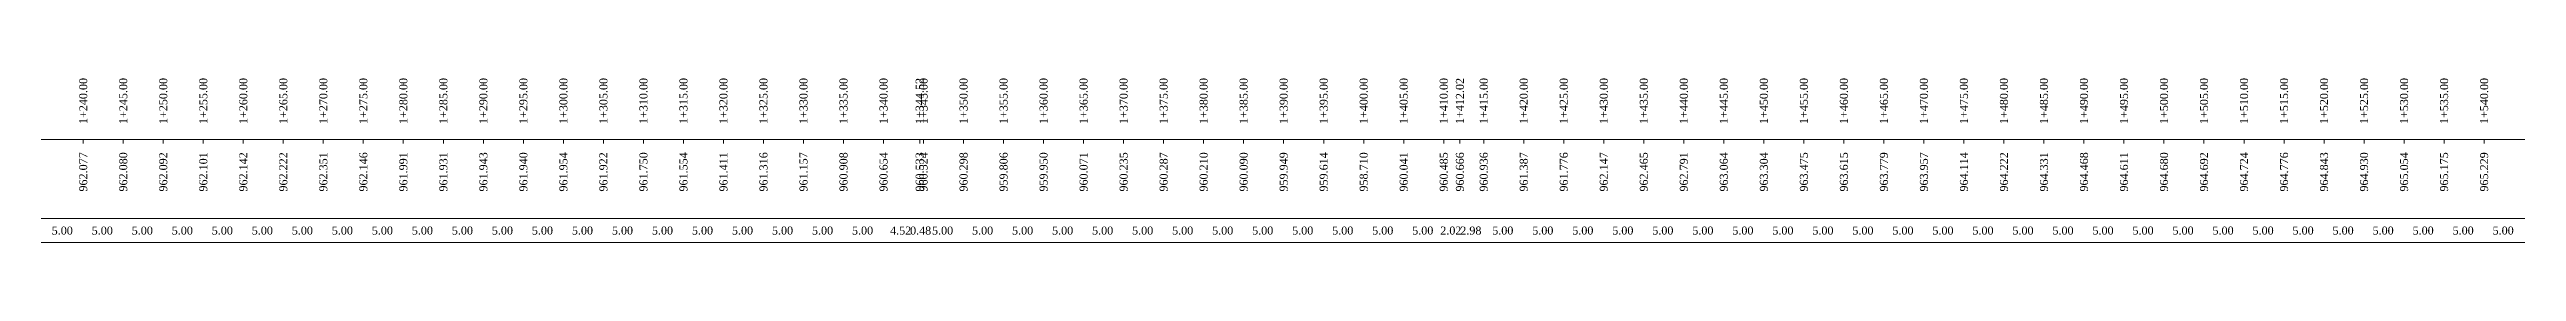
# Model space of a CAD drawing. Header units: metres. Extents: x 478603 to 489313, y 4282657 to 4289463.
# Drawn here: x 484374.3 to 484682.6, y 4283872.8 to 4283893.3 of the extents above; entities that cross this region are included whole.
import ezdxf

# ---------------------------------------------------------------- set-up
doc = ezdxf.new("R2010")
doc.units = ezdxf.units.M
for name, color, linetype, lineweight in [('PR_ENK_ARAMESAFE', 5, 'Continuous', 0), ('PR_ENK_KM', 18, 'Continuous', 0), ('PR_ENK_Z', 96, 'Continuous', 0), ('PR_PROFIL', 153, 'Continuous', 0)]:
    doc.layers.add(name, color=color, linetype=linetype, lineweight=lineweight)
doc.styles.get("Standard").update_dxf_attribs({"font": 'times.ttf'})

msp = doc.modelspace()

# ---------------------------------------------------------------- linework, layer by layer
at = {"layer": 'PR_PROFIL'}
for p, q in [((483128.57, 4283885.71), (485374.32, 4283885.71)), ((484378.57, 4283885.21), (484378.57, 4283885.71)), ((484383.57, 4283885.21), (484383.57, 4283885.71)), ((484388.57, 4283885.21), (484388.57, 4283885.71)), ((484393.57, 4283885.21), (484393.57, 4283885.71)), ((484398.57, 4283885.21), (484398.57, 4283885.71)), ((484403.57, 4283885.21), (484403.57, 4283885.71)), ((484408.57, 4283885.21), (484408.57, 4283885.71)), ((484413.57, 4283885.21), (484413.57, 4283885.71)), ((484418.57, 4283885.21), (484418.57, 4283885.71)), ((484423.57, 4283885.21), (484423.57, 4283885.71)), ((484428.57, 4283885.21), (484428.57, 4283885.71)), ((484433.57, 4283885.21), (484433.57, 4283885.71)), ((484438.57, 4283885.21), (484438.57, 4283885.71)), ((484443.57, 4283885.21), (484443.57, 4283885.71)), ((484448.57, 4283885.21), (484448.57, 4283885.71)), ((484453.57, 4283885.21), (484453.57, 4283885.71)), ((484458.57, 4283885.21), (484458.57, 4283885.71)), ((484463.57, 4283885.21), (484463.57, 4283885.71)), ((484468.57, 4283885.21), (484468.57, 4283885.71)), ((484473.57, 4283885.21), (484473.57, 4283885.71)), ((484478.57, 4283885.21), (484478.57, 4283885.71)), ((484483.09, 4283885.21), (484483.09, 4283885.71)), ((484483.57, 4283885.21), (484483.57, 4283885.71)), ((484488.57, 4283885.21), (484488.57, 4283885.71)), ((484493.57, 4283885.21), (484493.57, 4283885.71)), ((484498.57, 4283885.21), (484498.57, 4283885.71)), ((484503.57, 4283885.21), (484503.57, 4283885.71)), ((484508.57, 4283885.21), (484508.57, 4283885.71)), ((484513.57, 4283885.21), (484513.57, 4283885.71)), ((484518.57, 4283885.21), (484518.57, 4283885.71)), ((484523.57, 4283885.21), (484523.57, 4283885.71)), ((484528.57, 4283885.21), (484528.57, 4283885.71)), ((484533.57, 4283885.21), (484533.57, 4283885.71)), ((484538.57, 4283885.21), (484538.57, 4283885.71)), ((484543.57, 4283885.21), (484543.57, 4283885.71)), ((484548.57, 4283885.21), (484548.57, 4283885.71)), ((484550.59, 4283885.21), (484550.59, 4283885.71)), ((484553.57, 4283885.21), (484553.57, 4283885.71)), ((484558.57, 4283885.21), (484558.57, 4283885.71)), ((484563.57, 4283885.21), (484563.57, 4283885.71)), ((484568.57, 4283885.21), (484568.57, 4283885.71)), ((484573.57, 4283885.21), (484573.57, 4283885.71)), ((484578.57, 4283885.21), (484578.57, 4283885.71)), ((484583.57, 4283885.21), (484583.57, 4283885.71)), ((484588.57, 4283885.21), (484588.57, 4283885.71)), ((484593.57, 4283885.21), (484593.57, 4283885.71)), ((484598.57, 4283885.21), (484598.57, 4283885.71)), ((484603.57, 4283885.21), (484603.57, 4283885.71)), ((484608.57, 4283885.21), (484608.57, 4283885.71)), ((484613.57, 4283885.21), (484613.57, 4283885.71)), ((484618.57, 4283885.21), (484618.57, 4283885.71)), ((484623.57, 4283885.21), (484623.57, 4283885.71)), ((484628.57, 4283885.21), (484628.57, 4283885.71)), ((484633.57, 4283885.21), (484633.57, 4283885.71)), ((484638.57, 4283885.21), (484638.57, 4283885.71)), ((484643.57, 4283885.21), (484643.57, 4283885.71)), ((484648.57, 4283885.21), (484648.57, 4283885.71)), ((484653.57, 4283885.21), (484653.57, 4283885.71)), ((484658.57, 4283885.21), (484658.57, 4283885.71)), ((484663.57, 4283885.21), (484663.57, 4283885.71)), ((484668.57, 4283885.21), (484668.57, 4283885.71)), ((484673.57, 4283885.21), (484673.57, 4283885.71)), ((484678.57, 4283885.21), (484678.57, 4283885.71)), ((483128.57, 4283875.84), (485374.32, 4283875.84)), ((483128.57, 4283872.84), (485374.32, 4283872.84))]:
    msp.add_line(p, q, dxfattribs=at)

# ---------------------------------------------------------------- texts
at = {"layer": 'PR_ENK_ARAMESAFE'}
for s, p in [('5.00', (484374.63, 4283873.84)), ('5.00', (484379.63, 4283873.84)), ('5.00', (484384.63, 4283873.84)), ('5.00', (484389.63, 4283873.84)), ('5.00', (484394.63, 4283873.84)), ('5.00', (484399.63, 4283873.84)), ('5.00', (484404.63, 4283873.84)), ('5.00', (484409.63, 4283873.84)), ('5.00', (484414.63, 4283873.84)), ('5.00', (484419.63, 4283873.84)), ('5.00', (484424.63, 4283873.84)), ('5.00', (484429.63, 4283873.84)), ('5.00', (484434.63, 4283873.84)), ('5.00', (484439.63, 4283873.84)), ('5.00', (484444.63, 4283873.84)), ('5.00', (484449.63, 4283873.84)), ('5.00', (484454.63, 4283873.84)), ('5.00', (484459.63, 4283873.84)), ('5.00', (484464.63, 4283873.84)), ('5.00', (484469.63, 4283873.84)), ('5.00', (484474.63, 4283873.84)), ('4.52', (484479.39, 4283873.84)), ('0.48', (484481.89, 4283873.84)), ('5.00', (484484.63, 4283873.84)), ('5.00', (484489.63, 4283873.84)), ('5.00', (484494.63, 4283873.84)), ('5.00', (484499.63, 4283873.84)), ('5.00', (484504.63, 4283873.84)), ('5.00', (484509.63, 4283873.84)), ('5.00', (484514.63, 4283873.84)), ('5.00', (484519.63, 4283873.84)), ('5.00', (484524.63, 4283873.84)), ('5.00', (484529.63, 4283873.84)), ('5.00', (484534.63, 4283873.84)), ('5.00', (484539.63, 4283873.84)), ('5.00', (484544.63, 4283873.84)), ('2.02', (484548.14, 4283873.84)), ('2.98', (484550.64, 4283873.84)), ('5.00', (484554.63, 4283873.84)), ('5.00', (484559.63, 4283873.84)), ('5.00', (484564.63, 4283873.84)), ('5.00', (484569.63, 4283873.84)), ('5.00', (484574.63, 4283873.84)), ('5.00', (484579.63, 4283873.84)), ('5.00', (484584.63, 4283873.84)), ('5.00', (484589.63, 4283873.84)), ('5.00', (484594.63, 4283873.84)), ('5.00', (484599.63, 4283873.84)), ('5.00', (484604.63, 4283873.84)), ('5.00', (484609.63, 4283873.84)), ('5.00', (484614.63, 4283873.84)), ('5.00', (484619.63, 4283873.84)), ('5.00', (484624.63, 4283873.84)), ('5.00', (484629.63, 4283873.84)), ('5.00', (484634.63, 4283873.84)), ('5.00', (484639.63, 4283873.84)), ('5.00', (484644.63, 4283873.84)), ('5.00', (484649.63, 4283873.84)), ('5.00', (484654.63, 4283873.84)), ('5.00', (484659.63, 4283873.84)), ('5.00', (484664.63, 4283873.84)), ('5.00', (484669.63, 4283873.84)), ('5.00', (484674.63, 4283873.84)), ('5.00', (484679.63, 4283873.84))]:
    msp.add_text(s, height=1, dxfattribs=at).set_placement(p)
at = {"layer": 'PR_ENK_KM'}
for s, p in [('  1+240.00', (484379.07, 4283886.88)), ('  1+245.00', (484384.07, 4283886.88)), ('  1+250.00', (484389.07, 4283886.88)), ('  1+255.00', (484394.07, 4283886.88)), ('  1+260.00', (484399.07, 4283886.88)), ('  1+265.00', (484404.07, 4283886.88)), ('  1+270.00', (484409.07, 4283886.88)), ('  1+275.00', (484414.07, 4283886.88)), ('  1+280.00', (484419.07, 4283886.88)), ('  1+285.00', (484424.07, 4283886.88)), ('  1+290.00', (484429.07, 4283886.88)), ('  1+295.00', (484434.07, 4283886.88)), ('  1+300.00', (484439.07, 4283886.88)), ('  1+305.00', (484444.07, 4283886.88)), ('  1+310.00', (484449.07, 4283886.88)), ('  1+315.00', (484454.07, 4283886.88)), ('  1+320.00', (484459.07, 4283886.88)), ('  1+325.00', (484464.07, 4283886.88)), ('  1+330.00', (484469.07, 4283886.88)), ('  1+335.00', (484474.07, 4283886.88)), ('  1+340.00', (484479.07, 4283886.88)), ('  1+344.52', (484483.59, 4283886.88)), ('  1+345.00', (484484.07, 4283886.88)), ('  1+350.00', (484489.07, 4283886.88)), ('  1+355.00', (484494.07, 4283886.88)), ('  1+360.00', (484499.07, 4283886.88)), ('  1+365.00', (484504.07, 4283886.88)), ('  1+370.00', (484509.07, 4283886.88)), ('  1+375.00', (484514.07, 4283886.88)), ('  1+380.00', (484519.07, 4283886.88)), ('  1+385.00', (484524.07, 4283886.88)), ('  1+390.00', (484529.07, 4283886.88)), ('  1+395.00', (484534.07, 4283886.88)), ('  1+400.00', (484539.07, 4283886.88)), ('  1+405.00', (484544.07, 4283886.88)), ('  1+410.00', (484549.07, 4283886.88)), ('  1+412.02', (484551.09, 4283886.88)), ('  1+415.00', (484554.07, 4283886.88)), ('  1+420.00', (484559.07, 4283886.88)), ('  1+425.00', (484564.07, 4283886.88)), ('  1+430.00', (484569.07, 4283886.88)), ('  1+435.00', (484574.07, 4283886.88)), ('  1+440.00', (484579.07, 4283886.88)), ('  1+445.00', (484584.07, 4283886.88)), ('  1+450.00', (484589.07, 4283886.88)), ('  1+455.00', (484594.07, 4283886.88)), ('  1+460.00', (484599.07, 4283886.88)), ('  1+465.00', (484604.07, 4283886.88)), ('  1+470.00', (484609.07, 4283886.88)), ('  1+475.00', (484614.07, 4283886.88)), ('  1+480.00', (484619.07, 4283886.88)), ('  1+485.00', (484624.07, 4283886.88)), ('  1+490.00', (484629.07, 4283886.88)), ('  1+495.00', (484634.07, 4283886.88)), ('  1+500.00', (484639.07, 4283886.88)), ('  1+505.00', (484644.07, 4283886.88)), ('  1+510.00', (484649.07, 4283886.88)), ('  1+515.00', (484654.07, 4283886.88)), ('  1+520.00', (484659.07, 4283886.88)), ('  1+525.00', (484664.07, 4283886.88)), ('  1+530.00', (484669.07, 4283886.88)), ('  1+535.00', (484674.07, 4283886.88)), ('  1+540.00', (484679.07, 4283886.88))]:
    msp.add_text(s, height=1, rotation=90, dxfattribs=at).set_placement(p)
at = {"layer": 'PR_ENK_Z'}
for s, p in [('962.077', (484379.07, 4283879.21)), ('962.080', (484384.07, 4283879.21)), ('962.092', (484389.07, 4283879.21)), ('962.101', (484394.07, 4283879.21)), ('962.142', (484399.07, 4283879.21)), ('962.222', (484404.07, 4283879.21)), ('962.351', (484409.07, 4283879.21)), ('962.146', (484414.07, 4283879.21)), ('961.991', (484419.07, 4283879.21)), ('961.931', (484424.07, 4283879.21)), ('961.943', (484429.07, 4283879.21)), ('961.940', (484434.07, 4283879.21)), ('961.954', (484439.07, 4283879.21)), ('961.922', (484444.07, 4283879.21)), ('961.750', (484449.07, 4283879.21)), ('961.554', (484454.07, 4283879.21)), ('961.411', (484459.07, 4283879.21)), ('961.316', (484464.07, 4283879.21)), ('961.157', (484469.07, 4283879.21)), ('960.908', (484474.07, 4283879.21)), ('960.654', (484479.07, 4283879.21)), ('960.533', (484483.59, 4283879.21)), ('960.524', (484484.07, 4283879.21)), ('960.298', (484489.07, 4283879.21)), ('959.806', (484494.07, 4283879.21)), ('959.950', (484499.07, 4283879.21)), ('960.071', (484504.07, 4283879.21)), ('960.235', (484509.07, 4283879.21)), ('960.287', (484514.07, 4283879.21)), ('960.210', (484519.07, 4283879.21)), ('960.090', (484524.07, 4283879.21)), ('959.949', (484529.07, 4283879.21)), ('959.614', (484534.07, 4283879.21)), ('958.710', (484539.07, 4283879.21)), ('960.041', (484544.07, 4283879.21)), ('960.485', (484549.07, 4283879.21)), ('960.666', (484551.09, 4283879.21)), ('960.936', (484554.07, 4283879.21)), ('961.387', (484559.07, 4283879.21)), ('961.776', (484564.07, 4283879.21)), ('962.147', (484569.07, 4283879.21)), ('962.465', (484574.07, 4283879.21)), ('962.791', (484579.07, 4283879.21)), ('963.064', (484584.07, 4283879.21)), ('963.304', (484589.07, 4283879.21)), ('963.475', (484594.07, 4283879.21)), ('963.615', (484599.07, 4283879.21)), ('963.779', (484604.07, 4283879.21)), ('963.957', (484609.07, 4283879.21)), ('964.114', (484614.07, 4283879.21)), ('964.222', (484619.07, 4283879.21)), ('964.331', (484624.07, 4283879.21)), ('964.468', (484629.07, 4283879.21)), ('964.611', (484634.07, 4283879.21)), ('964.680', (484639.07, 4283879.21)), ('964.692', (484644.07, 4283879.21)), ('964.724', (484649.07, 4283879.21)), ('964.776', (484654.07, 4283879.21)), ('964.843', (484659.07, 4283879.21)), ('964.930', (484664.07, 4283879.21)), ('965.054', (484669.07, 4283879.21)), ('965.175', (484674.07, 4283879.21)), ('965.229', (484679.07, 4283879.21))]:
    msp.add_text(s, height=1, rotation=90, dxfattribs=at).set_placement(p)

doc.saveas('drawing.dxf')
